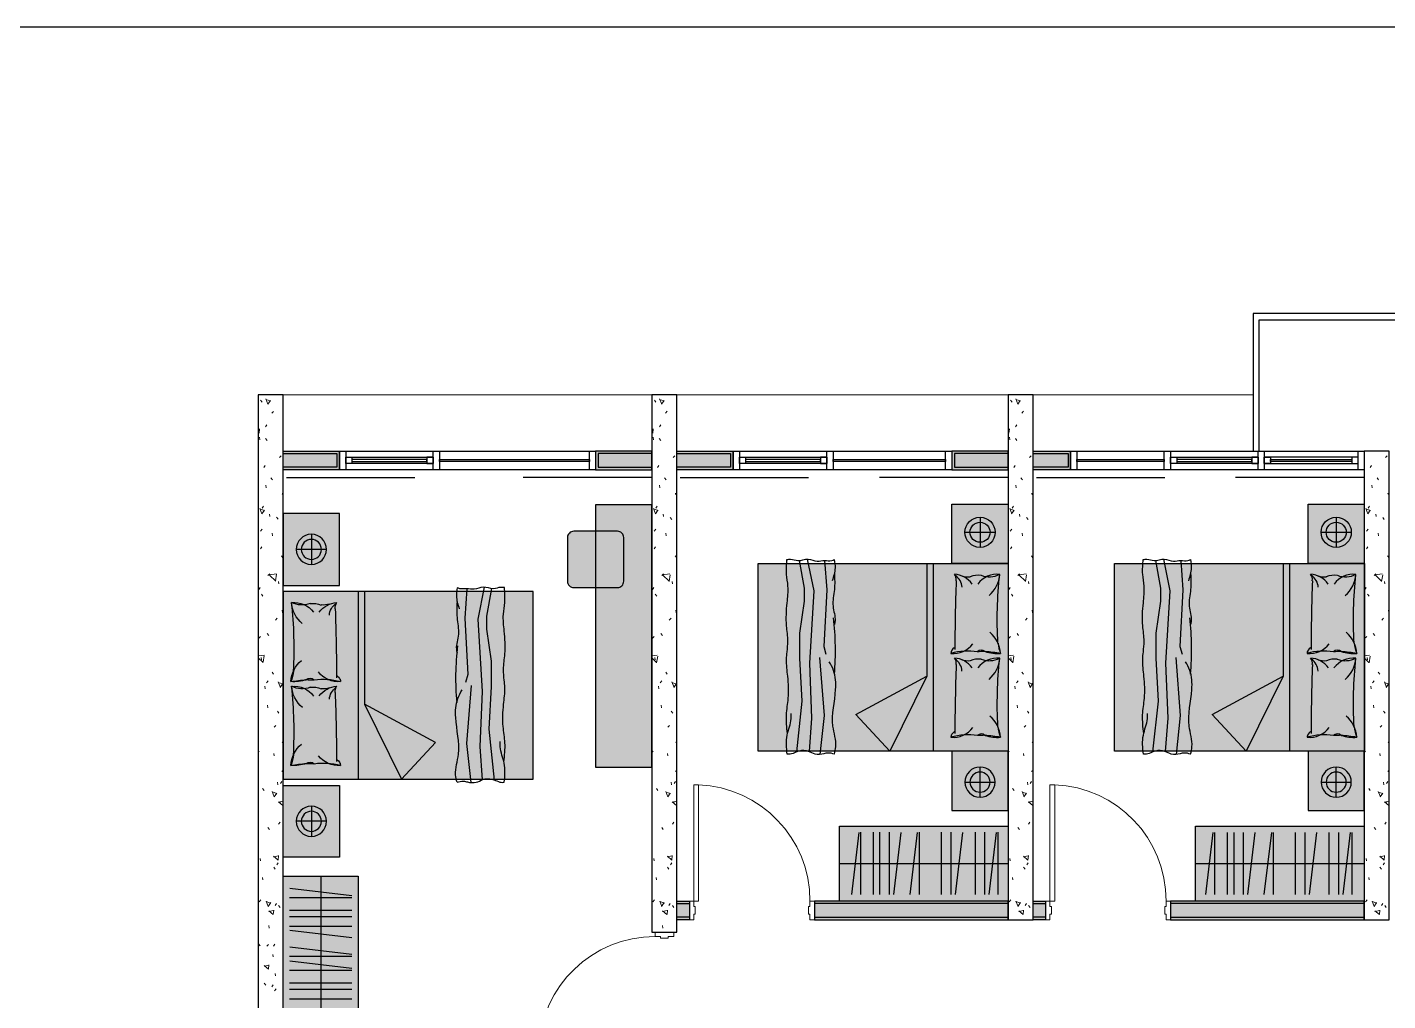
# Model space of a CAD drawing. Header units: millimetres. Extents: x 138979 to 257434, y 2210 to 57479.
# Drawn here: x 220610 to 231496, y 24669 to 32457 of the extents above; entities that cross this region are included whole.
import ezdxf

# ---------------------------------------------------------------- set-up
doc = ezdxf.new("R2010")
doc.units = ezdxf.units.MM
for name, color, linetype, lineweight in [('DOOR', 8, 'Continuous', 9), ('DOOR-CUT', 6, 'Continuous', 9), ('FLOOR', 6, 'Continuous', 9), ('WALL-FILL-4', 254, 'Continuous', 9), ('WALL-RETCUT-1', 1, 'Continuous', 25)]:
    doc.layers.add(name, color=color, linetype=linetype, lineweight=lineweight)
for name, color, linetype in [('GAR-DOOR', 4, 'Continuous'), ('GAR-FFE', 1, 'Continuous'), ('GAR-WINDOW', 4, 'Continuous')]:
    doc.layers.add(name, color=color, linetype=linetype)
doc.linetypes.add('BATTING', pattern='A,0.00254,-2.54,[134,ltypeshp.shx,S=2.54,R=0,X=-2.54,Y=0],-5.08,[134,ltypeshp.shx,S=2.54,R=180,X=2.54,Y=0],-2.54', length=10.16254)

# ---------------------------------------------------------------- blocks, each defined once
blk = doc.blocks.new('A$Cc546654d')
at = {"layer": 'GAR-FFE', "extrusion": (0.022773, -0.026324, 0.999394)}
for p, q in [((0, 947, 6), (292, 1219, 6)), ((292, 1219, 6), (600, 650, -16)), ((600, 650, -16), (0, 947, 6)), ((1500, 650, -36), (600, 650, -16))]:
    blk.add_line(p, q, dxfattribs=at)
at = {"layer": 'GAR-FFE', "ltscale": 100000, "extrusion": (0.022773, -0.026324, 0.999394)}
blk.add_line((1500, 600, -38), (0, 600, -4), dxfattribs=at)
at = {"layer": 'GAR-FFE', "elevation": -4}
blk.add_lwpolyline([(1500, 0), (0, 0), (0, 2000), (1500, 2000)], close=True, dxfattribs=at)
at = {"layer": 'GAR-FFE', "extrusion": (0.022773, -0.026324, 0.999394)}
for points, elevation in [([(200, -65, -0.040806), (606, -436, -0.040806)], -25), ([(707, -503, -0.040806), (1113, -874, -0.040806)], -10)]:
    blk.add_lwpolyline(points, format="xyb", dxfattribs=dict(at, elevation=elevation))
for centre, radius, start, end in [((516, 132, -25), 194, 133.2303, 192.5492), ((-66, 482, -25), 495, 310.4132, 335.096), ((343, 233, -25), 56.9, 350.5791, 45.6495), ((210, 100, -25), 245, 40.7787, 45.1074), ((1023, -306, -10), 194, 133.2303, 192.5492), ((441, 44, -10), 495, 310.4132, 335.096), ((850, -205, -10), 56.9, 350.5791, 45.6495), ((717, -338, -10), 245, 40.7787, 45.1074), ((-10669, -12463, -25), 16832, 47.0682, 48.9463), ((800, -43, -25), 122, 232.6459, 285.4923), ((707, -25, -25), 194, 265.6914, 314.8022), ((844, -102, -25), 60.2, 217.7501, 270.0213), ((894, -352, -25), 183, 122.8903, 143.897), ((-10162, -12901, -10), 16832, 47.0682, 48.9463), ((1307, -482, -10), 122, 232.6459, 285.4923), ((1214, -463, -10), 194, 265.6914, 314.8022), ((1351, -540, -10), 60.2, 217.7501, 270.0213), ((1401, -790, -10), 183, 122.8903, 143.897), ((-1597, 1566, -25), 2359, 320.2327, 321.7298), ((211, 102, -25), 44.6, 276.949, 4.6467), ((473, -294, -25), 194, 313.2303, 12.5492), ((586, -192, -25), 168, 311.5836, 342.1034), ((-1090, 1128, -10), 2359, 320.2327, 321.7298), ((718, -337, -10), 44.6, 276.949, 4.6467), ((980, -733, -10), 194, 313.2303, 12.5492), ((1093, -630, -10), 168, 311.5836, 342.1034), ((372, -208, -25), 308, 120.4261, 143.8155), ((-925, 1227, -25), 1634, 309.9311, 314.3105), ((270, 169, -25), 245, 233.1332, 278.7014), ((779, -262, -25), 245, 179.5392, 225.1074), ((779, -474, -25), 176, 117.4221, 167.3467), ((879, -647, -10), 308, 120.4261, 143.8155), ((-419, 788, -10), 1634, 309.9311, 314.3105), ((777, -269, -10), 245, 233.1332, 278.7014), ((1286, -701, -10), 245, 179.5392, 225.1074), ((1286, -913, -10), 176, 117.4221, 167.3467), ((31, -306, -25), 294, 54.8534, 71.6025), ((537, -744, -10), 294, 54.8534, 71.6025)]:
    blk.add_arc(centre, radius, start, end, dxfattribs=at)
blk = doc.blocks.new('throwblanket1')
at = {"layer": 'GAR-FFE'}
for points in [[(161100.5, 30992.7), (161070.6, 30711.5), (161103.1, 30292.8)], [(161194.2, 29583.5), (161147.9, 29812.5), (161179.1, 30334.3), (161162.8, 30731.8), (161180.8, 30972.4)], [(161270.2, 30974.4), (161230.6, 30607.2), (161246.9, 30298.3), (161246.9, 30117.7), (161213, 29886), (161213, 29792.1), (161249.3, 29593.1)], [(161069.1, 29593.6), (161053.9, 29805.8), (161075.6, 30213.3), (161060.4, 30269.6)]]:
    blk.add_lwpolyline(points, dxfattribs=at)
blk.add_arc((162998.9, 30239.4), 2008, 175.018, 186.68133, dxfattribs=at)
blk.add_open_spline([(160998.5, 30990.6), (160994.2, 30972.7), (160978.1, 30905.8), (161034.3, 30750), (160981.6, 30568.5), (160990.2, 30404.9), (161023.2, 30343.6), (161035.6, 30323.3)], degree=3, knots=[0, 0, 0, 0, 54.790213, 204.340685, 469.628493, 608.302531, 678.940872, 678.940872, 678.940872, 678.940872], dxfattribs=at)
for points in [[(160998.5, 30990.6), (161044.6, 30982.2), (161073.6, 30987.9), (161137.7, 30990.6), (161184.3, 30971.1), (161251.7, 30968.2), (161276.4, 30976.9), (161317.7, 30990.6), (161339.5, 30990.6)], [(161339.5, 30990.6), (161339.5, 30853.6), (161310.2, 30734.2), (161310.2, 30697)], [(161337, 30842.4), (161344.4, 30706.4), (161331.6, 30587.6), (161334.9, 30428.6), (161343.7, 30305.9), (161339.5, 30252.5), (161334.1, 30176), (161343.7, 30064.1), (161339.5, 29899.1), (161333.3, 29778.4), (161343.7, 29693.1), (161340.5, 29585.6)], [(160998.5, 29687.1), (160998.5, 29801.7), (161008.4, 29922.8), (160993.9, 30029.4), (160998.5, 30055.9)], [(160999.1, 29586.6), (160993.8, 29646.8), (161014.5, 29738.9)], [(161340.5, 29585.6), (161314, 29584.2), (161262.3, 29593.6), (161188, 29583.5), (161122.1, 29597.6), (161068.8, 29593.6), (161017.9, 29594.2), (160999.1, 29586.6)]]:
    blk.add_spline(points, degree=3, dxfattribs=at)
blk = doc.blocks.new('Queen Bed')
at = {"layer": 'GAR-FFE', "true_color": 0xffffff}
h = blk.add_hatch(color=7, dxfattribs=at)
h.dxf.hatch_style = 1
h.paths.add_polyline_path([(63017, -43607), (65017, -43607), (65017, -45107), (63017, -45107)])
at = {"layer": 'GAR-FFE'}
blk.add_lwpolyline([(65017, -45107), (65017, -43607), (63017, -43607), (63017, -45107)], close=True, dxfattribs=at)
at = {"layer": 'GAR-FFE', "xscale": -1, "rotation": 90}
blk.add_blockref('A$Cc546654d', (65017, -43607, 4), dxfattribs=at)
at = {"layer": 'GAR-FFE', "xscale": -1.108729544521986, "yscale": 1.108729544521986, "zscale": 1.108729544521986}
blk.add_blockref('throwblanket1', (242130, -77942, 32), dxfattribs=at)
blk = doc.blocks.new('floor lamp')
at = {"layer": 'GAR-FFE'}
for p, q in [((103182, -185307), (103182, -185628)), ((103021, -185467), (103343, -185467))]:
    blk.add_line(p, q, dxfattribs=at)
for radius in [161, 107]:
    blk.add_circle((103182, -185467), radius, dxfattribs=at)
blk = doc.blocks.new('AM DSW-Single Leaf Timber Door - DSW _1000 X 2400_-2424461-L9 -  L33 _TYPICAL FLOOR LOW ZONE_ WIP')
at = {"layer": 'DOOR'}
blk.add_arc((465, 76), 930, 92.3402, 180.0494, dxfattribs=at)
at = {"layer": 'DOOR-CUT'}
for p, q in [((427, 1005), (427, 75)), ((465, 1005), (427, 1005)), ((465, 75), (465, 1005)), ((-465, 75), (-500, 75)), ((-500, 75), (-500, -75)), ((-465, 30), (-465, 75)), ((-453, 30), (-465, 30)), ((-453, -30), (-453, 30)), ((427, 75), (465, 75)), ((465, 30), (453, 30)), ((453, 30), (453, -30)), ((500, 75), (465, 75)), ((465, 75), (465, 30)), ((500, -75), (500, 75)), ((-500, -75), (-465, -75)), ((-465, -75), (-465, -30)), ((-465, -30), (-453, -30)), ((453, -30), (465, -30)), ((465, -30), (465, -75)), ((465, -75), (500, -75))]:
    blk.add_line(p, q, dxfattribs=at)
blk = doc.blocks.new('TYPE E1')
h = blk.add_hatch(color=9)
h.dxf.hatch_style = 1
h.paths.add_polyline_path([(179042, -3953), (180592, -3953), (180592, -3803), (179042, -3803)])
h = blk.add_hatch(color=9)
h.dxf.hatch_style = 1
h.paths.add_polyline_path([(181692, -3953), (181592, -3953), (181592, -3803), (181692, -3803)])
h = blk.add_hatch(color=9)
h.dxf.hatch_style = 1
h.paths.add_polyline_path([(181892, -3953), (183442, -3953), (183442, -3803), (181892, -3803)])
h = blk.add_hatch(color=9)
h.dxf.hatch_style = 1
h.paths.add_polyline_path([(184542, -3953), (184442, -3953), (184442, -3803), (184542, -3803)])
h = blk.add_hatch(color=9)
h.dxf.hatch_style = 1
h.paths.add_polyline_path([(181692, -7533), (181412, -7533), (181412, -7423), (181692, -7423)], flags=17)
h.paths.add_polyline_path([(181692, -7553), (181392, -7553), (181392, -7403), (181692, -7403), (181692, -7423), (181412, -7423), (181412, -7533), (181692, -7533)])
h = blk.add_hatch(color=9)
h.dxf.hatch_style = 1
h.paths.add_polyline_path([(181892, -7533), (182322, -7533), (182322, -7423), (181892, -7423)], flags=17)
h.paths.add_polyline_path([(181892, -7553), (182342, -7553), (182342, -7403), (181892, -7403), (181892, -7423), (182322, -7423), (182322, -7533), (181892, -7533)])
h = blk.add_hatch(color=9)
h.dxf.hatch_style = 1
h.paths.add_polyline_path([(184542, -7533), (184112, -7533), (184112, -7423), (184542, -7423)], flags=17)
h.paths.add_polyline_path([(184542, -7553), (184092, -7553), (184092, -7403), (184542, -7403), (184542, -7423), (184112, -7423), (184112, -7533), (184542, -7533)])
h = blk.add_hatch(color=9)
h.dxf.hatch_style = 1
h.paths.add_polyline_path([(184742, -7533), (185172, -7533), (185172, -7423), (184742, -7423)], flags=17)
h.paths.add_polyline_path([(184742, -7553), (185192, -7553), (185192, -7403), (184742, -7403), (184742, -7423), (185172, -7423), (185172, -7533), (184742, -7533)])
h = blk.add_hatch(color=9)
h.dxf.hatch_style = 1
h.paths.add_polyline_path([(187692, -7533), (187262, -7533), (187262, -7423), (187692, -7423)], flags=17)
h.paths.add_polyline_path([(187692, -7553), (187242, -7553), (187242, -7403), (187692, -7403), (187692, -7423), (187262, -7423), (187262, -7533), (187692, -7533)])
at = {"layer": 'WALL-FILL-4'}
h = blk.add_hatch(dxfattribs=at)
h.set_pattern_fill('FP_118', color=256, angle=-580, style=0, pattern_type=2)
h.set_pattern_definition([(320, (187691.52, -7753.15), (-38.254, -437.242), [45.72, -502.92]), (265, (187691.52, -7753.15), (458.537, 84.583), [36.576, -402.336]), (10.451, (187688.34, -7789.6), (420.28, -352.662), [38.856, -427.416]), (316.184, (187813.44, -7753.15), (-100.903, -650.59), [68.58, -754.38]), (6.636, (187805.04, -7807.36), (593.826, -569.766), [58.284, -641.124]), (261.184, (187813.44, -7753.15), (593.82, -569.77), [54.864, -603.504]), (291, (187782.96, -7814.1), (-245.437, -363.875), [45.72, -502.92]), (236, (187782.96, -7814.1), (442.052, -148.325), [36.576, -402.336]), (341.451, (187762.5, -7844.43), (196.611, -512.201), [38.856, -427.416]), (307.5, (187691.52, -7753.15), (202.9318, -7.4128), [20.117, -377.342, 20.117, -792.175]), (307.5, (187691.52, -7753.15), (202.9318, -7.4128), [-417.576, -388.315, 20.117, -383.743]), (277.5, (187691.52, -7753.15), (240.433, -160.367), [20.117, -212.75, 20.117, -522.122]), (277.5, (187691.52, -7753.15), (240.433, -160.367), [-252.984, -368.198, 20.117, -133.807]), (237.5, (187691.52, -7617.2), (-13.749, -325.4178), [20.117, -132.283, 20.117, -1086.307]), (237.5, (187691.52, -7617.2), (-13.749, -325.4178), [-172.517, -455.371, 20.117, -610.819]), (227.5, (187691.52, -7556.25), (61.024, -355.51), [20.117, -178.003, 20.117, -743.712]), (227.5, (187691.52, -7556.25), (61.024, -355.51), [-218.237, -295.656, 20.117, -427.939])])
h.paths.add_polyline_path([(187892, 1122), (187692, 1122), (187692, -8003), (187892, -8003)])
h = blk.add_hatch(dxfattribs=at)
h.set_pattern_fill('FP_118', color=256, angle=-580, style=0, pattern_type=2)
h.set_pattern_definition([(320, (178841.52, -7753.15), (-38.254, -437.242), [45.72, -502.92]), (265, (178841.52, -7753.15), (458.537, 84.583), [36.576, -402.336]), (10.451, (178838.34, -7789.6), (420.28, -352.66), [38.856, -427.416]), (316.184, (178963.44, -7753.15), (-100.9, -650.59), [68.58, -754.38]), (6.636, (178955.04, -7807.36), (593.83, -569.77), [58.28, -641.12]), (261.184, (178963.44, -7753.15), (593.82, -569.77), [54.86, -603.5]), (291, (178932.96, -7814.1), (-245.437, -363.875), [45.72, -502.92]), (236, (178932.96, -7814.1), (442.05, -148.325), [36.576, -402.336]), (341.451, (178912.5, -7844.43), (196.61, -512.2), [38.856, -427.416]), (307.5, (178841.52, -7753.15), (202.932, -7.413), [20.117, -377.342, 20.117, -792.175]), (307.5, (178841.52, -7753.15), (202.932, -7.413), [-417.576, -388.315, 20.117, -383.743]), (277.5, (178841.52, -7753.15), (240.433, -160.367), [20.117, -212.75, 20.117, -522.122]), (277.5, (178841.52, -7753.15), (240.433, -160.367), [-252.984, -368.198, 20.117, -133.807]), (237.5, (178841.52, -7617.2), (-13.749, -325.418), [20.117, -132.283, 20.117, -1086.307]), (237.5, (178841.52, -7617.2), (-13.749, -325.418), [-172.517, -455.37, 20.117, -610.82]), (227.5, (178841.52, -7556.25), (61.024, -355.51), [20.117, -178.003, 20.117, -743.712]), (227.5, (178841.52, -7556.25), (61.024, -355.51), [-218.237, -295.656, 20.117, -427.94])])
h.paths.add_polyline_path([(179042, -3803), (178842, -3803), (178842, -7553), (179042, -7553)])
h = blk.add_hatch(dxfattribs=at)
h.set_pattern_fill('FP_118', color=256, angle=-580, style=0, pattern_type=2)
h.set_pattern_definition([(320, (181691.52, -7753.15), (-38.254, -437.242), [45.72, -502.92]), (265, (181691.52, -7753.15), (458.537, 84.583), [36.576, -402.336]), (10.451, (181688.33, -7789.6), (420.28, -352.66), [38.856, -427.416]), (316.184, (181813.44, -7753.15), (-100.9, -650.59), [68.58, -754.38]), (6.636, (181805.03, -7807.36), (593.83, -569.77), [58.28, -641.12]), (261.184, (181813.44, -7753.15), (593.82, -569.77), [54.86, -603.5]), (291, (181782.96, -7814.1), (-245.437, -363.875), [45.72, -502.92]), (236, (181782.96, -7814.1), (442.05, -148.325), [36.576, -402.336]), (341.451, (181762.5, -7844.43), (196.61, -512.2), [38.856, -427.416]), (307.5, (181691.52, -7753.15), (202.932, -7.413), [20.117, -377.342, 20.117, -792.175]), (307.5, (181691.52, -7753.15), (202.932, -7.413), [-417.576, -388.315, 20.117, -383.743]), (277.5, (181691.52, -7753.15), (240.433, -160.367), [20.117, -212.75, 20.117, -522.122]), (277.5, (181691.52, -7753.15), (240.433, -160.367), [-252.984, -368.198, 20.117, -133.807]), (237.5, (181691.52, -7617.2), (-13.749, -325.418), [20.117, -132.283, 20.117, -1086.307]), (237.5, (181691.52, -7617.2), (-13.749, -325.418), [-172.517, -455.37, 20.117, -610.82]), (227.5, (181691.52, -7556.25), (61.024, -355.51), [20.117, -178.003, 20.117, -743.712]), (227.5, (181691.52, -7556.25), (61.024, -355.51), [-218.237, -295.656, 20.117, -427.94])])
h.paths.add_polyline_path([(181892, -3803), (181692, -3803), (181692, -8003), (181892, -8003)])
h = blk.add_hatch(dxfattribs=at)
h.set_pattern_fill('FP_118', color=256, angle=-580, style=0, pattern_type=2)
h.set_pattern_definition([(320, (184541.53, -7753.15), (-38.254, -437.242), [45.72, -502.92]), (265, (184541.53, -7753.15), (458.537, 84.583), [36.576, -402.336]), (10.451, (184538.34, -7789.6), (420.28, -352.66), [38.856, -427.416]), (316.184, (184663.45, -7753.15), (-100.9, -650.59), [68.58, -754.38]), (6.636, (184655.04, -7807.36), (593.83, -569.77), [58.28, -641.12]), (261.184, (184663.45, -7753.15), (593.82, -569.77), [54.86, -603.5]), (291, (184632.97, -7814.1), (-245.437, -363.875), [45.72, -502.92]), (236, (184632.97, -7814.1), (442.05, -148.325), [36.576, -402.336]), (341.451, (184612.5, -7844.43), (196.61, -512.2), [38.856, -427.416]), (307.5, (184541.53, -7753.15), (202.932, -7.413), [20.117, -377.342, 20.117, -792.175]), (307.5, (184541.53, -7753.15), (202.932, -7.413), [-417.576, -388.315, 20.117, -383.743]), (277.5, (184541.53, -7753.15), (240.433, -160.367), [20.117, -212.75, 20.117, -522.122]), (277.5, (184541.53, -7753.15), (240.433, -160.367), [-252.984, -368.198, 20.117, -133.807]), (237.5, (184541.53, -7617.2), (-13.749, -325.418), [20.117, -132.283, 20.117, -1086.307]), (237.5, (184541.53, -7617.2), (-13.749, -325.418), [-172.517, -455.371, 20.117, -610.819]), (227.5, (184541.53, -7556.25), (61.024, -355.51), [20.117, -178.003, 20.117, -743.712]), (227.5, (184541.53, -7556.25), (61.024, -355.51), [-218.237, -295.656, 20.117, -427.94])])
h.paths.add_polyline_path([(184742, -3703), (184542, -3703), (184542, -8003), (184742, -8003)])
at = {"layer": 'FLOOR'}
blk.add_line((187692, -8003), (179932, -8003), dxfattribs=at)
at = {"layer": 'GAR-DOOR'}
for points in [[(181392, -7553), (179042, -7553), (179042, -7403), (181392, -7403)], [(184092, -7553), (182342, -7553), (182342, -7403), (184092, -7403)], [(187242, -7553), (185192, -7553), (185192, -7403), (187242, -7403)]]:
    blk.add_lwpolyline(points, close=True, dxfattribs=at)
at = {"layer": 'GAR-WINDOW'}
for points in [[(179092, -7553), (179042, -7553), (179042, -7403), (179092, -7403)], [(179092, -7453), (179092, -7503), (179842, -7503), (179842, -7453)], [(179142, -7453), (179092, -7453), (179092, -7503), (179142, -7503)], [(179142, -7470), (179792, -7470), (179792, -7486), (179142, -7486)], [(179792, -7453), (179842, -7453), (179842, -7503), (179792, -7503)], [(179892, -7553), (179842, -7553), (179842, -7403), (179892, -7403)], [(180592, -7453), (180592, -7503), (179892, -7503), (179892, -7453)], [(179942, -7453), (179892, -7453), (179892, -7503), (179942, -7503)], [(180542, -7470), (179942, -7470), (179942, -7486), (180542, -7486)], [(180542, -7453), (180592, -7453), (180592, -7503), (180542, -7503)], [(180642, -7553), (180592, -7553), (180592, -7403), (180642, -7403)], [(180642, -7470), (181342, -7470), (181342, -7486), (180642, -7486)], [(181392, -7553), (181342, -7553), (181342, -7403), (181392, -7403)], [(182392, -7553), (182342, -7553), (182342, -7403), (182392, -7403)], [(182392, -7470), (183292, -7470), (183292, -7486), (182392, -7486)], [(183342, -7553), (183292, -7553), (183292, -7403), (183342, -7403)], [(184042, -7453), (184042, -7503), (183342, -7503), (183342, -7453)], [(183392, -7453), (183342, -7453), (183342, -7503), (183392, -7503)], [(183992, -7470), (183392, -7470), (183392, -7486), (183992, -7486)], [(183992, -7453), (184042, -7453), (184042, -7503), (183992, -7503)], [(184092, -7553), (184042, -7553), (184042, -7403), (184092, -7403)], [(185242, -7553), (185192, -7553), (185192, -7403), (185242, -7403)], [(185242, -7470), (186442, -7470), (186442, -7486), (185242, -7486)], [(186492, -7553), (186442, -7553), (186442, -7403), (186492, -7403)], [(187192, -7453), (187192, -7503), (186492, -7503), (186492, -7453)], [(186542, -7453), (186492, -7453), (186492, -7503), (186542, -7503)], [(187142, -7470), (186542, -7470), (186542, -7486), (187142, -7486)], [(187142, -7453), (187192, -7453), (187192, -7503), (187142, -7503)], [(187242, -7553), (187192, -7553), (187192, -7403), (187242, -7403)]]:
    blk.add_lwpolyline(points, close=True, dxfattribs=at)
at = {"layer": 'WALL-RETCUT-1'}
for points in [[(187692, -8003), (187892, -8003), (187892, 1122), (187692, 1122)], [(178842, -7553), (179042, -7553), (179042, -3803), (178842, -3803)], [(180592, -3953), (180592, -3803), (179042, -3803), (179042, -3953)], [(181592, -3953), (181592, -3803), (181692, -3803), (181692, -3953)], [(181692, -8003), (181892, -8003), (181892, -3803), (181692, -3803)], [(183442, -3953), (183442, -3803), (181892, -3803), (181892, -3953)], [(184442, -3953), (184442, -3803), (184542, -3803), (184542, -3953)], [(184542, -8003), (184742, -8003), (184742, -3703), (184542, -3703)], [(180592, -3933), (180592, -3823), (179042, -3823), (179042, -3933)], [(181592, -3933), (181592, -3823), (181692, -3823), (181692, -3933)], [(183442, -3933), (183442, -3823), (181892, -3823), (181892, -3933)], [(184442, -3933), (184442, -3823), (184542, -3823), (184542, -3933)], [(181692, -7553), (181392, -7553), (181392, -7403), (181692, -7403)], [(181692, -7533), (181412, -7533), (181412, -7423), (181692, -7423)], [(181892, -7553), (182342, -7553), (182342, -7403), (181892, -7403)], [(181892, -7533), (182322, -7533), (182322, -7423), (181892, -7423)], [(184542, -7553), (184092, -7553), (184092, -7403), (184542, -7403)], [(184542, -7533), (184112, -7533), (184112, -7423), (184542, -7423)], [(184742, -7553), (185192, -7553), (185192, -7403), (184742, -7403)], [(184742, -7533), (185172, -7533), (185172, -7423), (184742, -7423)], [(187692, -7553), (187242, -7553), (187242, -7403), (187692, -7403)], [(187692, -7533), (187262, -7533), (187262, -7423), (187692, -7423)], [(178182, -8653), (179932, -8653), (179932, -7553), (179882, -7553), (179882, -8603), (178182, -8603)]]:
    blk.add_lwpolyline(points, close=True, dxfattribs=at)
at = {"layer": 'DOOR'}
for p, xscale, rotation in [((184642, -3203), -1.000000000000004, 270), ((181092, -3878), -1, 180), ((183942, -3878), -1, 180)]:
    blk.add_blockref('AM DSW-Single Leaf Timber Door - DSW _1000 X 2400_-2424461-L9 -  L33 _TYPICAL FLOOR LOW ZONE_ WIP', p, dxfattribs=dict(at, xscale=xscale, rotation=rotation))

msp = doc.modelspace()

# ---------------------------------------------------------------- hatches: boundary and pattern name
at = {"layer": 'GAR-FFE', "true_color": 0xffffff}
h = msp.add_hatch(color=7, dxfattribs=at)
h.dxf.hatch_style = 1
h.paths.add_polyline_path([(225158, 28637), (225158, 26537), (225608, 26537), (225608, 28637)])
h = msp.add_hatch(color=7, dxfattribs=at)
h.dxf.hatch_style = 1
h.paths.add_polyline_path([(228458, 28642), (228458, 28167), (228008, 28167), (228008, 28642)])
h = msp.add_hatch(color=7, dxfattribs=at)
h.dxf.hatch_style = 1
h.paths.add_polyline_path([(231308, 28642), (231308, 28167), (230858, 28167), (230858, 28642)])
h = msp.add_hatch(color=7, dxfattribs=at)
h.dxf.hatch_style = 1
h.paths.add_polyline_path([(222658, 28567), (222658, 27992), (223108, 27992), (223108, 28567)])
h = msp.add_hatch(color=7, dxfattribs=at)
h.dxf.hatch_style = 1
h.paths.add_polyline_path([(225333, 28425), (224983, 28425, 0.414214), (224933, 28375), (224933, 28025, 0.414214), (224983, 27975), (225333, 27975, 0.414214), (225383, 28025), (225383, 28375, 0.414214)])
h = msp.add_hatch(color=7, dxfattribs=at)
h.dxf.hatch_style = 1
h.paths.add_polyline_path([(228458, 26192), (228458, 26667), (228008, 26667), (228008, 26192)])
h = msp.add_hatch(color=7, dxfattribs=at)
h.dxf.hatch_style = 1
h.paths.add_polyline_path([(231308, 26192), (231308, 26667), (230858, 26667), (230858, 26192)])
h = msp.add_hatch(color=7, dxfattribs=at)
h.dxf.hatch_style = 1
h.paths.add_polyline_path([(222658, 25817), (222658, 26392), (223108, 26392), (223108, 25817)])
h = msp.add_hatch(color=7, dxfattribs=at)
h.dxf.hatch_style = 1
h.paths.add_polyline_path([(227108, 26067), (227108, 25467), (228458, 25467), (228458, 26067)])
h = msp.add_hatch(color=7, dxfattribs=at)
h.dxf.hatch_style = 1
h.paths.add_polyline_path([(229958, 26067), (229958, 25467), (231308, 25467), (231308, 26067)])
h = msp.add_hatch(color=7, dxfattribs=at)
h.dxf.hatch_style = 1
h.paths.add_polyline_path([(223258, 25667), (222658, 25667), (222658, 23667), (223258, 23667)])

# ---------------------------------------------------------------- linework, layer by layer
at = {"layer": 'Defpoints'}
msp.add_lwpolyline([(220158, 17607), (237863, 17607), (237863, 32457), (220158, 32457)], close=True, dxfattribs=at)
at = {"layer": 'GAR-FFE', "extrusion": (-0.009547, -0.076096, 0.997055)}
for p, q in [((227207, 25520), (227266, 26015)), ((227543, 25520), (227602, 26015)), ((227675, 25520), (227734, 26015)), ((228036, 25520), (228095, 26015)), ((228306, 25520), (228365, 26015)), ((230039, 25520), (230098, 26015)), ((230376, 25520), (230435, 26015)), ((230508, 25520), (230567, 26015)), ((230869, 25520), (230928, 26015)), ((231138, 25520), (231197, 26015))]:
    msp.add_line(p, q, dxfattribs=at)
at = {"layer": 'GAR-FFE', "extrusion": (-0.000477816, -0.076691, 0.997055)}
for p, q in [((227280, 25518), (227280, 26017)), ((227382, 25518), (227382, 26017)), ((227433, 25518), (227433, 26017)), ((227510, 25518), (227510, 26017)), ((227749, 25518), (227749, 26017)), ((227926, 25518), (227926, 26017)), ((228003, 25518), (228003, 26017)), ((228196, 25518), (228196, 26017)), ((228272, 25518), (228272, 26017)), ((228379, 25518), (228379, 26017)), ((230113, 25518), (230113, 26016)), ((230214, 25518), (230214, 26016)), ((230266, 25518), (230266, 26016)), ((230342, 25518), (230342, 26016)), ((230581, 25518), (230581, 26016)), ((230758, 25518), (230758, 26016)), ((230835, 25518), (230835, 26016)), ((231028, 25518), (231028, 26016)), ((231105, 25518), (231105, 26016)), ((231212, 25518), (231212, 26016))]:
    msp.add_line(p, q, dxfattribs=at)
at = {"layer": 'GAR-FFE'}
for p, q in [((227108, 25767), (228458, 25767)), ((229958, 25767), (231308, 25767)), ((222958, 25667), (222958, 23667))]:
    msp.add_line(p, q, dxfattribs=at)
at = {"layer": 'GAR-FFE', "extrusion": (-0.076691, 0.000477816, 0.997055)}
for p, q in [((222709, 25496), (223208, 25496)), ((222709, 25395), (223208, 25395)), ((222709, 25343), (223208, 25343)), ((222709, 25267), (223208, 25267)), ((222709, 25027), (223208, 25027)), ((222709, 24915), (223208, 24915)), ((222709, 24814), (223208, 24814)), ((222709, 24763), (223208, 24763)), ((222709, 24686), (223208, 24686))]:
    msp.add_line(p, q, dxfattribs=at)
at = {"layer": 'GAR-FFE', "extrusion": (-0.076096, 0.009547, 0.997055)}
for p, q in [((222711, 25569), (223206, 25511)), ((222711, 25233), (223206, 25174)), ((222711, 25101), (223206, 25042)), ((222711, 24989), (223206, 24930))]:
    msp.add_line(p, q, dxfattribs=at)
at = {"layer": 'GAR-FFE', "linetype": 'BATTING', "ltscale": 5}
for points in [[(222685, 28855), (223711, 28855)], [(225604, 28855), (224578, 28855)], [(225835, 28855), (226861, 28855)], [(228454, 28855), (227428, 28855)], [(228685, 28855), (229711, 28855)], [(231304, 28855), (230278, 28855)]]:
    msp.add_lwpolyline(points, dxfattribs=at)
at = {"layer": 'GAR-FFE'}
for points in [[(225158, 26537), (225608, 26537), (225608, 28637), (225158, 28637)], [(228008, 28167), (228008, 28642), (228458, 28642), (228458, 28167)], [(230858, 28167), (230858, 28642), (231308, 28642), (231308, 28167)], [(228008, 26667), (228008, 26192), (228458, 26192), (228458, 26667)], [(230858, 26667), (230858, 26192), (231308, 26192), (231308, 26667)], [(227108, 25467), (227108, 26067), (228458, 26067), (228458, 25467)], [(229958, 25467), (229958, 26067), (231308, 26067), (231308, 25467)], [(222658, 25667), (223258, 25667), (223258, 23667), (222658, 23667)]]:
    msp.add_lwpolyline(points, close=True, dxfattribs=at)
at = {"layer": 'GAR-FFE', "elevation": 0}
for points in [[(223108, 27992), (223108, 28567), (222658, 28567), (222658, 27992)], [(223108, 26392), (223108, 25817), (222658, 25817), (222658, 26392)]]:
    msp.add_lwpolyline(points, close=True, dxfattribs=at)
at = {"layer": 'GAR-FFE'}
msp.add_lwpolyline([(225333, 28425), (224983, 28425, 0.414214), (224933, 28375), (224933, 28025, 0.414214), (224983, 27975), (225333, 27975, 0.414214), (225383, 28025), (225383, 28375, 0.414214)], format="xyb", close=True, dxfattribs=at)

# ---------------------------------------------------------------- block references
at = {"rotation": 180}
msp.add_blockref('TYPE E1', (410350, 21514), dxfattribs=at)
at = {"layer": 'GAR-FFE', "yscale": 0.75, "zscale": 0.75}
for p, xscale in [((150847, 167517), 0.75), ((153697, 167517), 0.75), ((300270, 167380, 0), -0.75), ((300270, 165205, 0), -0.75)]:
    msp.add_blockref('floor lamp', p, dxfattribs=dict(at, xscale=xscale))
at = {"layer": 'GAR-FFE', "xscale": -1, "rotation": 180}
for p in [(163442, -16940), (166292, -16940)]:
    msp.add_blockref('Queen Bed', p, dxfattribs=at)
at = {"layer": 'GAR-FFE', "rotation": 180}
msp.add_blockref('Queen Bed', (287675, -17165, 0), dxfattribs=at)
at = {"layer": 'GAR-FFE', "xscale": -0.75, "yscale": 0.75, "zscale": 0.75, "rotation": 180}
for p in [(150847, -112682), (153697, -112682)]:
    msp.add_blockref('floor lamp', p, dxfattribs=at)

doc.saveas('drawing.dxf')
